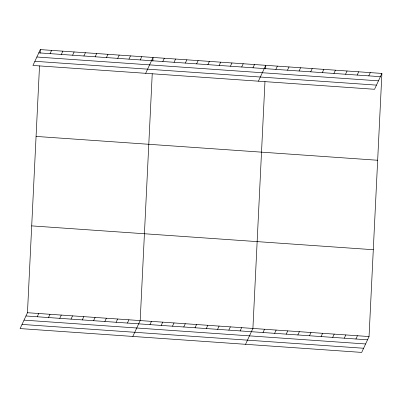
<?xml version="1.0" encoding="UTF-8"?>
<svg xmlns="http://www.w3.org/2000/svg" width="402" height="402" viewBox="0 0 402 402"><rect width="100%" height="100%" fill="white"/><g stroke="black" fill="none" stroke-linecap="round" stroke-linejoin="round"><path stroke-width="0.6" d="M381.9 73.425L374.538 89.284L32.949 65.451L40.311 49.592L381.9 73.425L369.051 336.549L361.689 352.408L20.1 328.575L27.462 312.716L39.517 65.873M40.135 53.21L40.311 49.592M152.237 73.737L140.187 320.58L132.826 336.439M152.855 61.074L153.036 57.456L145.675 73.315M264.963 81.601L252.908 328.449L245.552 344.303M265.581 68.938L265.757 65.32L258.401 81.179M50.069 53.637L51.582 50.381M61.34 54.426L62.853 51.165M72.616 55.21L74.129 51.953M83.887 55.999L85.4 52.737M95.158 56.782L96.671 53.526M106.429 57.571L107.947 54.31M117.706 58.355L119.218 55.099M128.977 59.144L130.489 55.883M140.248 59.928L141.76 56.672M37.22 316.761L38.733 313.505M162.795 61.501L164.307 58.245M48.491 317.55L50.004 314.289M174.066 62.29L175.579 59.029M59.767 318.334L61.28 315.078M185.337 63.074L186.85 59.818M71.038 319.123L72.551 315.861M196.613 63.863L198.126 60.601M82.309 319.907L83.822 316.65M207.884 64.647L209.397 61.39M93.581 320.695L95.098 317.434M219.155 65.436L220.668 62.174M104.857 321.484L106.369 318.223M230.431 66.219L231.944 62.963M116.128 322.268L117.64 319.007M241.702 67.008L243.215 63.747M127.399 323.057L128.911 319.796M252.974 67.792L254.486 64.536M149.946 324.63L151.459 321.369M275.862 69.39L277.375 66.134M161.217 325.414L162.73 322.153M287.475 70.199L288.988 66.943M172.488 326.203L174.006 322.942M299.088 71.013L300.601 67.752M183.764 326.987L185.277 323.726M310.701 71.822L312.213 68.561M195.035 327.776L196.548 324.514M322.319 72.631L323.831 69.375M206.306 328.56L207.819 325.298M333.931 73.44L335.444 70.184M217.582 329.349L219.095 326.087M345.544 74.254L347.057 70.993M228.854 330.132L230.366 326.876M357.157 75.063L358.669 71.802M240.125 330.921L241.637 327.66M368.775 75.872L370.287 72.616M263.014 332.514L264.526 329.258M274.626 333.328L276.139 330.067M286.239 334.137L287.752 330.876M297.852 334.946L299.364 331.69M309.47 335.755L310.982 332.499M321.082 336.569L322.595 333.308M332.695 337.378L334.208 334.117M344.308 338.188L345.826 334.931M355.926 338.997L357.438 335.74M38.798 52.853L380.387 76.681M36.868 57.009L378.458 80.842M34.879 61.295L376.468 85.123M36.069 136.424L377.659 160.257M31.703 225.884L373.292 249.717M27.462 312.716L369.051 336.549M25.949 315.977L367.539 339.811M24.019 320.133L365.609 343.966M22.03 324.419L363.619 348.253"/></g></svg>
